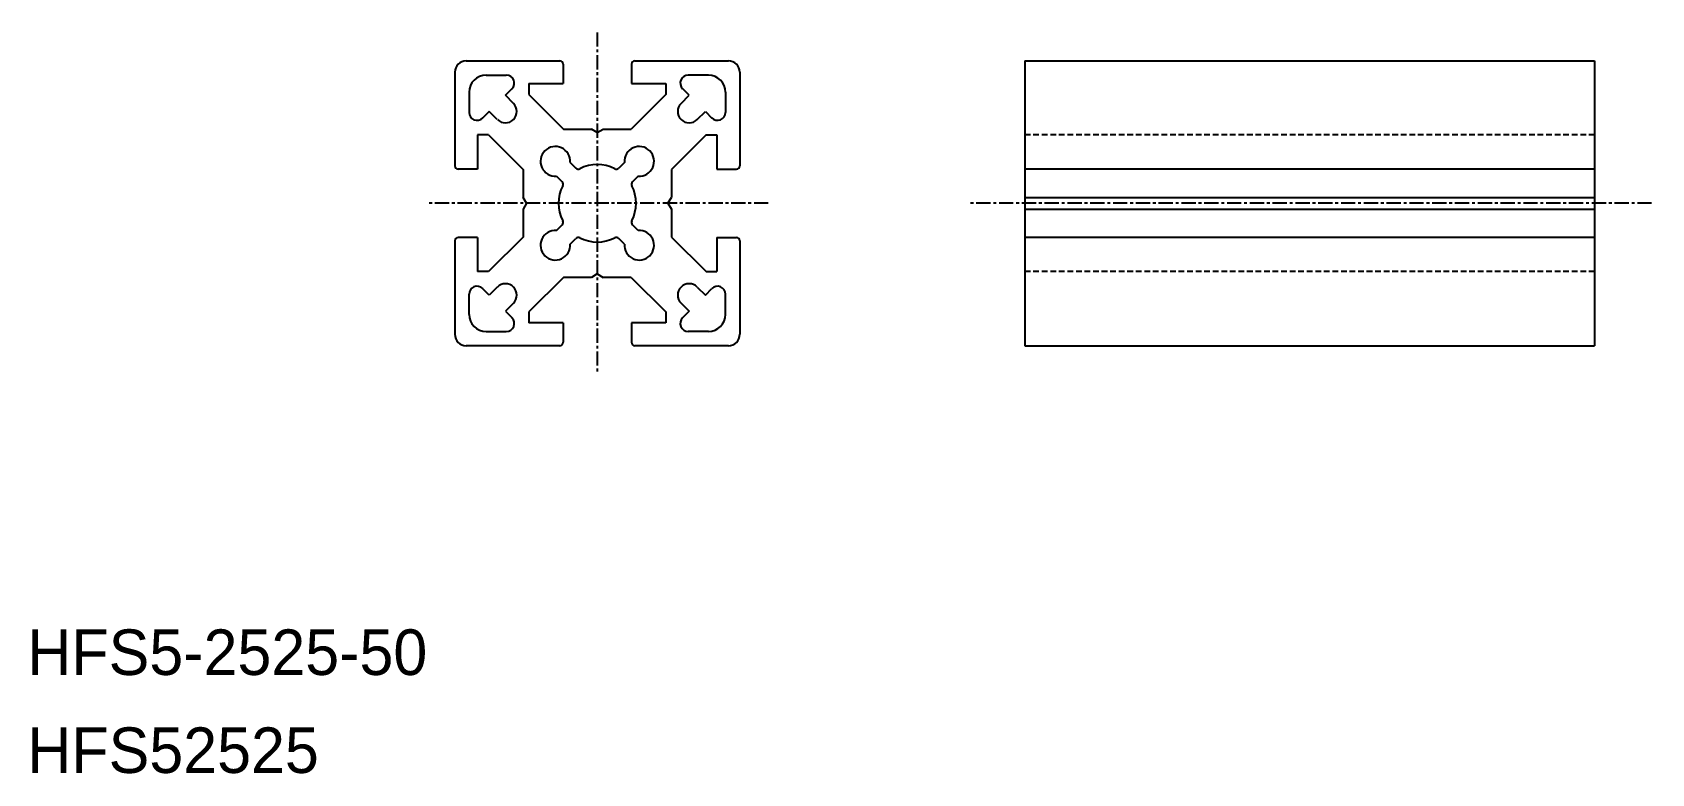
# Model space of a CAD drawing. Extents: x 0 to 142, y 0 to 65.
import ezdxf

# ---------------------------------------------------------------- set-up
doc = ezdxf.new("R2010")
doc.units = 0
doc.linetypes.add('CENTER', pattern=[2, 1.25, -0.25, 0.25, -0.25])
doc.linetypes.add('DASHED', pattern=[0.75, 0.5, -0.25])
doc.layers.get('0').update_dxf_attribs({"linetype": 'CONTINUOUS'})
doc.layers.add('CENTER', color=1, linetype='CENTER')

msp = doc.modelspace()

# ---------------------------------------------------------------- linework, layer by layer
at = {"color": 7, "linetype": 'CONTINUOUS'}
for p, q in [((37.5, 61.5), (37.5, 53.3)), ((38.5, 62.5), (46.7, 62.5)), ((40.25, 61.25), (42.02, 61.25)), ((47, 62.2), (47, 60.5)), ((53, 62.2), (53, 60.5)), ((53.3, 62.5), (61.5, 62.5)), ((59.75, 61.25), (57.98, 61.25)), ((62.5, 61.5), (62.5, 53.3)), ((87.5, 62.5), (137.5, 62.5)), ((87.5, 62.5), (87.5, 37.5)), ((137.5, 62.5), (137.5, 37.5)), ((38.75, 59.75), (38.75, 57.98)), ((41.94, 59.48), (42.52, 60.06)), ((44, 60.5), (44, 59.54)), ((44, 60.5), (47, 60.5)), ((53, 60.5), (56, 60.5)), ((56, 60.5), (56, 59.54)), ((58.06, 59.48), (57.48, 60.06)), ((61.25, 59.75), (61.25, 57.98)), ((42.65, 58.77), (41.94, 59.48)), ((44, 59.54), (47.04, 56.5)), ((56, 59.54), (52.96, 56.5)), ((56, 59.54), (52.96, 56.5)), ((57.35, 58.77), (58.06, 59.48)), ((40.52, 58.06), (39.94, 57.48)), ((41.23, 57.35), (40.52, 58.06)), ((42.65, 57.35), (42.65, 57.35)), ((57.35, 57.35), (57.35, 57.35)), ((58.77, 57.35), (59.48, 58.06)), ((59.48, 58.06), (60.06, 57.48)), ((39.5, 56), (39.5, 53)), ((40.46, 56), (39.5, 56)), ((40.46, 56), (43.5, 52.96)), ((47.04, 56.5), (49.48, 56.5)), ((50, 56.2), (49.48, 56.5)), ((50, 56.2), (50.52, 56.5)), ((50.52, 56.5), (52.96, 56.5)), ((59.54, 56), (56.5, 52.96)), ((59.54, 56), (60.5, 56)), ((60.5, 56), (60.5, 53)), ((39.5, 53), (37.8, 53)), ((43.5, 52.96), (43.5, 50.52)), ((47.62, 53.58), (48.11, 53.09)), ((52.38, 53.58), (51.89, 53.09)), ((56.5, 52.96), (56.5, 50.52)), ((60.5, 53), (62.2, 53)), ((137.5, 53), (87.5, 53)), ((46.42, 52.38), (46.91, 51.89)), ((53.58, 52.38), (53.09, 51.89)), ((43.8, 50), (43.5, 50.52)), ((43.8, 50), (43.5, 49.48)), ((56.2, 50), (56.5, 50.52)), ((56.2, 50), (56.5, 49.48)), ((87.5, 50.52), (137.5, 50.52)), ((43.5, 49.48), (43.5, 47.04)), ((56.5, 49.48), (56.5, 47.04)), ((87.5, 49.48), (137.5, 49.48)), ((39.5, 47), (37.8, 47)), ((39.5, 47), (39.5, 44)), ((43.5, 47.04), (40.46, 44)), ((46.42, 47.62), (46.91, 48.11)), ((47.62, 46.42), (48.11, 46.91)), ((52.38, 46.42), (51.89, 46.91)), ((53.58, 47.62), (53.09, 48.11)), ((56.5, 47.04), (59.54, 44)), ((60.5, 47), (60.5, 44)), ((60.5, 47), (62.2, 47)), ((137.5, 47), (87.5, 47)), ((37.5, 46.7), (37.5, 38.5)), ((62.5, 46.7), (62.5, 38.5)), ((40.46, 44), (39.5, 44)), ((41.23, 42.65), (40.52, 41.94)), ((42.65, 42.65), (42.65, 42.65)), ((47.04, 43.5), (44, 40.46)), ((49.48, 43.5), (47.04, 43.5)), ((50, 43.8), (49.48, 43.5)), ((50, 43.8), (50.52, 43.5)), ((52.96, 43.5), (50.52, 43.5)), ((52.96, 43.5), (56, 40.46)), ((57.35, 42.65), (57.35, 42.65)), ((58.77, 42.65), (59.48, 41.94)), ((59.54, 44), (60.5, 44)), ((38.75, 40.25), (38.75, 42.02)), ((40.52, 41.94), (39.94, 42.52)), ((42.65, 41.23), (41.94, 40.52)), ((57.35, 41.23), (58.06, 40.52)), ((59.48, 41.94), (60.06, 42.52)), ((61.25, 40.25), (61.25, 42.02)), ((41.94, 40.52), (42.52, 39.94)), ((44, 40.46), (44, 39.5)), ((56, 40.46), (56, 39.5)), ((58.06, 40.52), (57.48, 39.94)), ((40.25, 38.75), (42.02, 38.75)), ((47, 39.5), (44, 39.5)), ((47, 39.5), (47, 37.8)), ((53, 39.5), (53, 37.8)), ((56, 39.5), (53, 39.5)), ((59.75, 38.75), (57.98, 38.75)), ((46.7, 37.5), (38.5, 37.5)), ((61.5, 37.5), (53.3, 37.5)), ((87.5, 37.5), (137.5, 37.5))]:
    msp.add_line(p, q, dxfattribs=at)
at = {"color": 3, "linetype": 'DASHED'}
for p, q in [((137.5, 56), (87.5, 56)), ((137.5, 44), (87.5, 44))]:
    msp.add_line(p, q, dxfattribs=at)
at = {"color": 7, "linetype": 'CONTINUOUS'}
for centre, radius, start, end in [((38.5, 61.5), 1, 90, 180), ((40.25, 59.75), 1.5, 90, 180), ((42.02, 60.55), 0.7, 315, 90), ((46.7, 62.2), 0.3, 0, 90), ((53.3, 62.2), 0.3, 90, 180), ((57.98, 60.55), 0.7, 90, 225), ((59.75, 59.75), 1.5, 0, 90), ((61.5, 61.5), 1, 0, 90), ((41.94, 58.06), 1, 315, 45), ((58.06, 58.06), 1, 135, 225), ((39.45, 57.98), 0.7, 180, 315), ((41.94, 58.06), 1, 225, 315), ((58.06, 58.06), 1, 225, 315), ((60.55, 57.98), 0.7, 225, 0), ((46.32, 53.68), 1.3, 355.8322, 274.1678), ((53.68, 53.68), 1.3, 265.8322, 184.1678), ((37.8, 53.3), 0.3, 180, 270), ((48.33, 53.3), 0.3, 225, 296.8919), ((50, 50), 3.4, 63.1081, 116.8919), ((51.67, 53.3), 0.3, 243.1081, 315), ((62.2, 53.3), 0.3, 270, 0), ((50, 50), 3.4, 153.1081, 206.8919), ((46.7, 51.67), 0.3, 333.1081, 45), ((53.3, 51.67), 0.3, 135, 206.8919), ((50, 50), 3.4, 333.1081, 26.8919), ((46.7, 48.33), 0.3, 315, 26.8919), ((53.3, 48.33), 0.3, 153.1081, 225), ((37.8, 46.7), 0.3, 90, 180), ((46.32, 46.32), 1.3, 85.8322, 4.1678), ((48.33, 46.7), 0.3, 63.1081, 135), ((50, 50), 3.4, 243.1081, 296.8919), ((51.67, 46.7), 0.3, 45, 116.8919), ((53.68, 46.32), 1.3, 175.8322, 94.1678), ((62.2, 46.7), 0.3, 0, 90), ((39.45, 42.02), 0.7, 45, 180), ((41.94, 41.94), 1, 45, 135), ((41.94, 41.94), 1, 315, 45), ((58.06, 41.94), 1, 135, 225), ((58.06, 41.94), 1, 45, 135), ((60.55, 42.02), 0.7, 0, 135), ((40.25, 40.25), 1.5, 180, 270), ((42.02, 39.45), 0.7, 270, 45), ((57.98, 39.45), 0.7, 135, 270), ((59.75, 40.25), 1.5, 270, 0), ((38.5, 38.5), 1, 180, 270), ((61.5, 38.5), 1, 270, 0), ((46.7, 37.8), 0.3, 270, 0), ((53.3, 37.8), 0.3, 180, 270)]:
    msp.add_arc(centre, radius, start, end, dxfattribs=at)
at = {"layer": 'CENTER', "color": 1, "linetype": 'CENTER'}
for p, q in [((50, 65), (50, 35)), ((65, 50), (35, 50)), ((142.5, 50), (82.5, 50))]:
    msp.add_line(p, q, dxfattribs=at)

# ---------------------------------------------------------------- texts
at = {"color": 7, "linetype": 'CONTINUOUS'}
for s, p in [('HFS5-2525-50', (0, 8.6)), ('HFS52525', (0, 0))]:
    msp.add_text(s, height=4, dxfattribs=at).set_placement(p)

doc.saveas('drawing.dxf')
